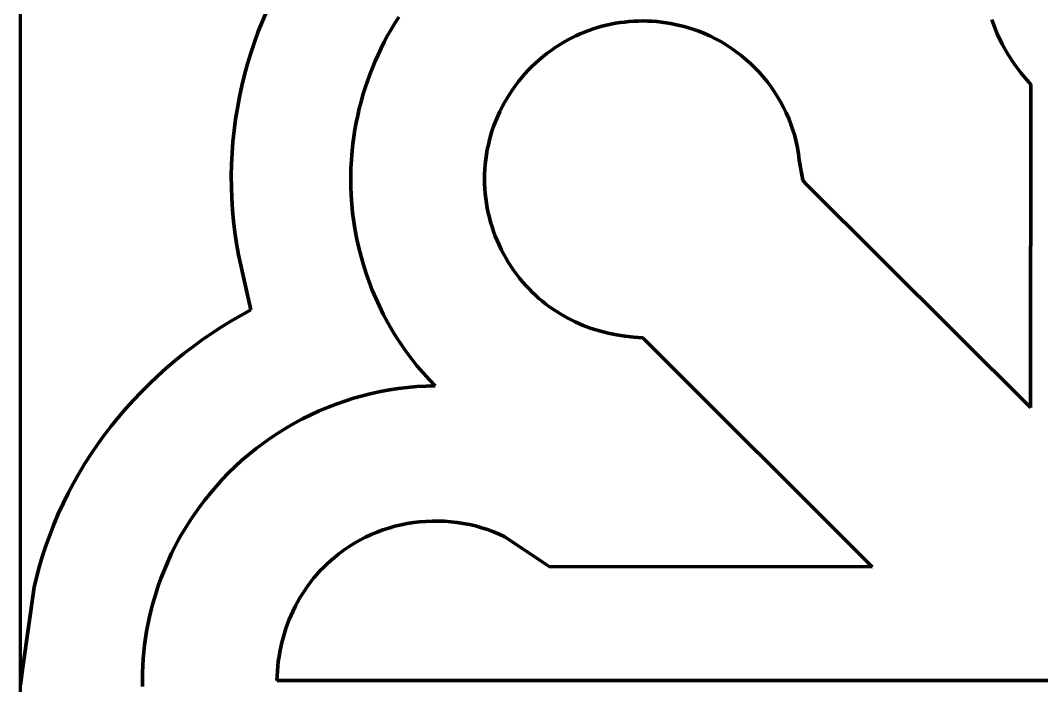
# Model space of a CAD drawing. Header units: millimetres. Extents: x 0 to 5.56, y 0 to 5.56.
# Drawn here: x 0 to 2.531, y 2.766 to 4.415 of the extents above; entities that cross this region are included whole.
import ezdxf

# ---------------------------------------------------------------- set-up
doc = ezdxf.new("R2010")
doc.units = ezdxf.units.MM
for name, color, linetype, lineweight in [('shape00', 7, 'CONTINUOUS', 100), ('shape01', 7, 'CONTINUOUS', 100), ('shape02', 7, 'CONTINUOUS', 100), ('shape03', 7, 'CONTINUOUS', 100)]:
    doc.layers.add(name, color=color, linetype=linetype, lineweight=lineweight)

msp = doc.modelspace()

# ---------------------------------------------------------------- linework, layer by layer
at = {"layer": 'shape00'}
for p, q in [((0, 2.7676), (0, 5.5556)), ((0.6112, 4.439), (0.6001, 4.4132)), ((0.6001, 4.4132), (0.5897, 4.3871)), ((0.5897, 4.3871), (0.5801, 4.3607)), ((0.5801, 4.3607), (0.5712, 4.334)), ((0.5712, 4.334), (0.563, 4.3071)), ((0.563, 4.3071), (0.5556, 4.28)), ((0.5556, 4.28), (0.5489, 4.2527)), ((0.5489, 4.2527), (0.543, 4.2252)), ((0.543, 4.2252), (0.5378, 4.1976)), ((0.5378, 4.1976), (0.5334, 4.1698)), ((0.5334, 4.1698), (0.5297, 4.1419)), ((0.5297, 4.1419), (0.5268, 4.1139)), ((0.5268, 4.1139), (0.5247, 4.0859)), ((0.5247, 4.0859), (0.5233, 4.0578)), ((0.5233, 4.0578), (0.5227, 4.0297)), ((0.5227, 4.0297), (0.5229, 4.0016)), ((0.5229, 4.0016), (0.5238, 3.9735)), ((0.5238, 3.9735), (0.5255, 3.9454)), ((0.5255, 3.9454), (0.528, 3.9174)), ((0.528, 3.9174), (0.5313, 3.8895)), ((0.5313, 3.8895), (0.5354, 3.8617)), ((0.5354, 3.8617), (0.5403, 3.834)), ((0.5403, 3.834), (0.5709, 3.6972)), ((0.5709, 3.6972), (0.5461, 3.6835)), ((0.5461, 3.6835), (0.5216, 3.6692)), ((0.4975, 3.6543), (0.4738, 3.6388)), ((0.5216, 3.6692), (0.4975, 3.6543)), ((0.4504, 3.6227), (0.4275, 3.6059)), ((0.4738, 3.6388), (0.4504, 3.6227)), ((0.4275, 3.6059), (0.4051, 3.5886)), ((0.383, 3.5708), (0.3615, 3.5524)), ((0.4051, 3.5886), (0.383, 3.5708)), ((0.3615, 3.5524), (0.3404, 3.5334)), ((0.3404, 3.5334), (0.3199, 3.5139)), ((0.2998, 3.4939), (0.2803, 3.4733)), ((0.3199, 3.5139), (0.2998, 3.4939)), ((0.2803, 3.4733), (0.2613, 3.4523)), ((0.2613, 3.4523), (0.2429, 3.4308)), ((0.2429, 3.4308), (0.2251, 3.4088)), ((0.2251, 3.4088), (0.2079, 3.3864)), ((0.2079, 3.3864), (0.1913, 3.3635)), ((0.1913, 3.3635), (0.1754, 3.3401)), ((0.16, 3.3164), (0.1454, 3.2922)), ((0.1754, 3.3401), (0.16, 3.3164)), ((0.1454, 3.2922), (0.1314, 3.2676)), ((0.1314, 3.2676), (0.1182, 3.2426)), ((0.1182, 3.2426), (0.1056, 3.2172)), ((0.1056, 3.2172), (0.0938, 3.1915)), ((0.0938, 3.1915), (0.0828, 3.1654)), ((0.0828, 3.1654), (0.0725, 3.1389)), ((0.0725, 3.1389), (0.0629, 3.1121)), ((0.0629, 3.1121), (0.0542, 3.085)), ((0.0542, 3.085), (0.0444, 3.053)), ((0.0444, 3.053), (0.034, 3.0098)), ((0.034, 3.0098), (0.0063, 2.8116)), ((0.0063, 2.8116), (0, 2.7676))]:
    msp.add_line(p, q, dxfattribs=at)
at = {"layer": 'shape01'}
for p, q in [((0.6001, 4.4132), (0.6112, 4.439)), ((0.5897, 4.3871), (0.6001, 4.4132)), ((0.9282, 4.4079), (0.9191, 4.3927)), ((0.9377, 4.4228), (0.9282, 4.4079)), ((0.5801, 4.3607), (0.5897, 4.3871)), ((0.9191, 4.3927), (0.9103, 4.3774)), ((0.5712, 4.334), (0.5801, 4.3607)), ((0.902, 4.3618), (0.894, 4.346)), ((0.9103, 4.3774), (0.902, 4.3618)), ((0.563, 4.3071), (0.5712, 4.334)), ((0.8864, 4.33), (0.8792, 4.3138)), ((0.894, 4.346), (0.8864, 4.33)), ((0.5556, 4.28), (0.563, 4.3071)), ((0.8792, 4.3138), (0.8724, 4.2974)), ((0.5489, 4.2527), (0.5556, 4.28)), ((0.866, 4.2809), (0.86, 4.2642)), ((0.8724, 4.2974), (0.866, 4.2809)), ((0.543, 4.2252), (0.5489, 4.2527)), ((0.86, 4.2642), (0.8544, 4.2474)), ((0.8491, 4.2305), (0.8443, 4.2134)), ((0.8544, 4.2474), (0.8491, 4.2305)), ((0.5378, 4.1976), (0.543, 4.2252)), ((0.8443, 4.2134), (0.8399, 4.1962)), ((0.5334, 4.1698), (0.5378, 4.1976)), ((0.836, 4.1789), (0.8324, 4.1616)), ((0.8399, 4.1962), (0.836, 4.1789)), ((0.5297, 4.1419), (0.5334, 4.1698)), ((0.8324, 4.1616), (0.8292, 4.1441)), ((0.5268, 4.1139), (0.5297, 4.1419)), ((0.8265, 4.1266), (0.8242, 4.109)), ((0.8292, 4.1441), (0.8265, 4.1266)), ((0.5247, 4.0859), (0.5268, 4.1139)), ((0.8242, 4.109), (0.8223, 4.0914)), ((0.5233, 4.0578), (0.5247, 4.0859)), ((0.8223, 4.0914), (0.8204, 4.0695)), ((0.5227, 4.0297), (0.5233, 4.0578)), ((0.8204, 4.0695), (0.8192, 4.0475)), ((0.5229, 4.0016), (0.5227, 4.0297)), ((0.8192, 4.0475), (0.8187, 4.0254)), ((0.8187, 4.0254), (0.8189, 4.0034)), ((0.5238, 3.9735), (0.5229, 4.0016)), ((0.8189, 4.0034), (0.8198, 3.9814)), ((0.8198, 3.9814), (0.8213, 3.9595)), ((0.5255, 3.9454), (0.5238, 3.9735)), ((0.8213, 3.9595), (0.8235, 3.9376)), ((0.528, 3.9174), (0.5255, 3.9454)), ((0.8235, 3.9376), (0.8263, 3.9158)), ((0.5313, 3.8895), (0.528, 3.9174)), ((0.8263, 3.9158), (0.8299, 3.8941)), ((0.5354, 3.8617), (0.5313, 3.8895)), ((0.8299, 3.8941), (0.834, 3.8725)), ((0.5403, 3.834), (0.5354, 3.8617)), ((0.834, 3.8725), (0.8388, 3.851)), ((0.8388, 3.851), (0.8443, 3.8297)), ((0.5709, 3.6972), (0.5403, 3.834)), ((0.8443, 3.8297), (0.8503, 3.8085)), ((0.8503, 3.8085), (0.857, 3.7876)), ((0.857, 3.7876), (0.8643, 3.7668)), ((0.8643, 3.7668), (0.8722, 3.7463)), ((0.8722, 3.7463), (0.8808, 3.726)), ((0.8808, 3.726), (0.8899, 3.706)), ((0.5461, 3.6835), (0.5709, 3.6972)), ((0.8899, 3.706), (0.8996, 3.6863)), ((0.5216, 3.6692), (0.5461, 3.6835)), ((0.8996, 3.6863), (0.9099, 3.6668)), ((0.4738, 3.6388), (0.4975, 3.6543)), ((0.4975, 3.6543), (0.5216, 3.6692)), ((0.9099, 3.6668), (0.9208, 3.6477)), ((0.9208, 3.6477), (0.9323, 3.629)), ((0.4275, 3.6059), (0.4504, 3.6227)), ((0.4504, 3.6227), (0.4738, 3.6388)), ((0.9323, 3.629), (0.9443, 3.6105)), ((0.4051, 3.5886), (0.4275, 3.6059)), ((0.9443, 3.6105), (0.9569, 3.5925)), ((0.3615, 3.5524), (0.383, 3.5708)), ((0.383, 3.5708), (0.4051, 3.5886)), ((0.9569, 3.5925), (0.9701, 3.5749)), ((0.9701, 3.5749), (0.9838, 3.5576)), ((0.3404, 3.5334), (0.3615, 3.5524)), ((0.9838, 3.5576), (0.9981, 3.5409)), ((0.3199, 3.5139), (0.3404, 3.5334)), ((0.9981, 3.5409), (1.0129, 3.5245)), ((1.0129, 3.5245), (1.0282, 3.5086)), ((0.2803, 3.4733), (0.2998, 3.4939)), ((0.2998, 3.4939), (0.3199, 3.5139)), ((0.8922, 3.4948), (0.8699, 3.49)), ((0.9146, 3.4989), (0.8922, 3.4948)), ((0.9372, 3.5024), (0.9146, 3.4989)), ((0.9598, 3.5051), (0.9372, 3.5024)), ((0.9826, 3.507), (0.9598, 3.5051)), ((1.0054, 3.5082), (0.9826, 3.507)), ((1.0282, 3.5086), (1.0054, 3.5082)), ((0.2613, 3.4523), (0.2803, 3.4733)), ((0.8042, 3.4712), (0.7827, 3.4637)), ((0.8259, 3.4782), (0.8042, 3.4712)), ((0.8478, 3.4844), (0.8259, 3.4782)), ((0.8699, 3.49), (0.8478, 3.4844)), ((0.2429, 3.4308), (0.2613, 3.4523)), ((0.7404, 3.4465), (0.7197, 3.437)), ((0.7614, 3.4554), (0.7404, 3.4465)), ((0.7827, 3.4637), (0.7614, 3.4554)), ((0.2251, 3.4088), (0.2429, 3.4308)), ((0.6993, 3.4268), (0.6792, 3.416)), ((0.7197, 3.437), (0.6993, 3.4268)), ((0.2079, 3.3864), (0.2251, 3.4088)), ((0.6401, 3.3927), (0.6211, 3.3801)), ((0.6595, 3.4046), (0.6401, 3.3927)), ((0.6792, 3.416), (0.6595, 3.4046)), ((0.1913, 3.3635), (0.2079, 3.3864)), ((0.6024, 3.3669), (0.5842, 3.3532)), ((0.6211, 3.3801), (0.6024, 3.3669)), ((0.1754, 3.3401), (0.1913, 3.3635)), ((0.5842, 3.3532), (0.5665, 3.3389)), ((0.1454, 3.2922), (0.16, 3.3164)), ((0.16, 3.3164), (0.1754, 3.3401)), ((0.5492, 3.3241), (0.5323, 3.3087)), ((0.5665, 3.3389), (0.5492, 3.3241)), ((0.1314, 3.2676), (0.1454, 3.2922)), ((0.516, 3.2928), (0.5002, 3.2764)), ((0.5323, 3.3087), (0.516, 3.2928)), ((0.1182, 3.2426), (0.1314, 3.2676)), ((0.5002, 3.2764), (0.4849, 3.2594)), ((0.1056, 3.2172), (0.1182, 3.2426)), ((0.4702, 3.242), (0.456, 3.2241)), ((0.4849, 3.2594), (0.4702, 3.242)), ((0.0938, 3.1915), (0.1056, 3.2172)), ((0.456, 3.2241), (0.4456, 3.2105)), ((0.0828, 3.1654), (0.0938, 3.1915)), ((0.4355, 3.1967), (0.4258, 3.1826)), ((0.4456, 3.2105), (0.4355, 3.1967)), ((0.0725, 3.1389), (0.0828, 3.1654)), ((0.4165, 3.1683), (0.4074, 3.1538)), ((0.4258, 3.1826), (0.4165, 3.1683)), ((0.0629, 3.1121), (0.0725, 3.1389)), ((0.3988, 3.1391), (0.3905, 3.1242)), ((0.4074, 3.1538), (0.3988, 3.1391)), ((0.3905, 3.1242), (0.3825, 3.1092)), ((0.0542, 3.085), (0.0629, 3.1121)), ((0.3749, 3.0939), (0.3677, 3.0784)), ((0.3825, 3.1092), (0.3749, 3.0939)), ((0.0444, 3.053), (0.0542, 3.085)), ((0.3677, 3.0784), (0.3609, 3.0628)), ((0.034, 3.0098), (0.0444, 3.053)), ((0.3544, 3.0471), (0.3483, 3.0312)), ((0.3609, 3.0628), (0.3544, 3.0471)), ((0.3425, 3.0151), (0.3372, 2.999)), ((0.3483, 3.0312), (0.3425, 3.0151)), ((0.0063, 2.8116), (0.034, 3.0098)), ((0.3372, 2.999), (0.3322, 2.9827)), ((0.3275, 2.9663), (0.3233, 2.9497)), ((0.3322, 2.9827), (0.3275, 2.9663)), ((0.3233, 2.9497), (0.3195, 2.9331)), ((0.316, 2.9164), (0.3129, 2.8997)), ((0.3195, 2.9331), (0.316, 2.9164)), ((0.3129, 2.8997), (0.3102, 2.8828)), ((0.3079, 2.8659), (0.306, 2.8489)), ((0.3102, 2.8828), (0.3079, 2.8659)), ((0.306, 2.8489), (0.3045, 2.8319)), ((0, 2.7676), (0.0063, 2.8116)), ((0.3034, 2.8149), (0.3027, 2.7978)), ((0.3045, 2.8319), (0.3034, 2.8149)), ((0.3027, 2.7978), (0.3024, 2.7807)), ((0, 0), (0, 2.7676)), ((0.3024, 2.7807), (0.3025, 2.7636))]:
    msp.add_line(p, q, dxfattribs=at)
at = {"layer": 'shape02'}
for p, q in [((0.9191, 4.3927), (0.9282, 4.4079)), ((0.9282, 4.4079), (0.9377, 4.4228)), ((1.4638, 4.4055), (1.4526, 4.4031)), ((1.475, 4.4077), (1.4638, 4.4055)), ((1.4863, 4.4094), (1.475, 4.4077)), ((1.4977, 4.4109), (1.4863, 4.4094)), ((1.509, 4.412), (1.4977, 4.4109)), ((1.5205, 4.4128), (1.509, 4.412)), ((1.5319, 4.4133), (1.5205, 4.4128)), ((1.5433, 4.4135), (1.5319, 4.4133)), ((1.5548, 4.4133), (1.5433, 4.4135)), ((1.5662, 4.4128), (1.5548, 4.4133)), ((1.5776, 4.4119), (1.5662, 4.4128)), ((1.589, 4.4108), (1.5776, 4.4119)), ((1.6003, 4.4093), (1.589, 4.4108)), ((1.6116, 4.4074), (1.6003, 4.4093)), ((1.6228, 4.4052), (1.6116, 4.4074)), ((1.634, 4.4027), (1.6228, 4.4052)), ((2.4081, 4.4164), (2.4143, 4.3987)), ((0.9103, 4.3774), (0.9191, 4.3927)), ((1.3876, 4.3817), (1.3772, 4.377)), ((1.3982, 4.3861), (1.3876, 4.3817)), ((1.4088, 4.3901), (1.3982, 4.3861)), ((1.4196, 4.3938), (1.4088, 4.3901)), ((1.4305, 4.3973), (1.4196, 4.3938)), ((1.4415, 4.4003), (1.4305, 4.3973)), ((1.4526, 4.4031), (1.4415, 4.4003)), ((1.645, 4.3999), (1.634, 4.4027)), ((1.656, 4.3967), (1.645, 4.3999)), ((1.6669, 4.3932), (1.656, 4.3967)), ((1.6813, 4.3882), (1.6669, 4.3932)), ((1.6954, 4.3826), (1.6813, 4.3882)), ((1.7093, 4.3764), (1.6954, 4.3826)), ((2.4143, 4.3987), (2.4215, 4.3813)), ((2.4215, 4.3813), (2.4337, 4.3559)), ((0.894, 4.346), (0.902, 4.3618)), ((0.902, 4.3618), (0.9103, 4.3774)), ((1.3361, 4.3545), (1.3256, 4.3478)), ((1.3468, 4.3609), (1.3361, 4.3545)), ((1.3568, 4.3666), (1.3468, 4.3609)), ((1.3669, 4.3719), (1.3568, 4.3666)), ((1.3772, 4.377), (1.3669, 4.3719)), ((1.7229, 4.3696), (1.7093, 4.3764)), ((1.7363, 4.3623), (1.7229, 4.3696)), ((1.7493, 4.3545), (1.7363, 4.3623)), ((1.7621, 4.3461), (1.7493, 4.3545)), ((2.4337, 4.3559), (2.4477, 4.3313)), ((0.8792, 4.3138), (0.8864, 4.33)), ((0.8864, 4.33), (0.894, 4.346)), ((1.3053, 4.3333), (1.2955, 4.3255)), ((1.3153, 4.3407), (1.3053, 4.3333)), ((1.3256, 4.3478), (1.3153, 4.3407)), ((1.7744, 4.3373), (1.7621, 4.3461)), ((1.7865, 4.328), (1.7744, 4.3373)), ((2.4477, 4.3313), (2.4632, 4.3076)), ((0.8724, 4.2974), (0.8792, 4.3138)), ((1.2767, 4.3091), (1.2677, 4.3005)), ((1.2859, 4.3175), (1.2767, 4.3091)), ((1.2955, 4.3255), (1.2859, 4.3175)), ((1.7982, 4.3182), (1.7865, 4.328)), ((1.8095, 4.308), (1.7982, 4.3182)), ((1.8204, 4.2974), (1.8095, 4.308)), ((2.4632, 4.3076), (2.48, 4.2849)), ((0.86, 4.2642), (0.866, 4.2809)), ((0.866, 4.2809), (0.8724, 4.2974)), ((1.2505, 4.2824), (1.2423, 4.2729)), ((1.2589, 4.2916), (1.2505, 4.2824)), ((1.2677, 4.3005), (1.2589, 4.2916)), ((1.8309, 4.2864), (1.8204, 4.2974)), ((1.841, 4.275), (1.8309, 4.2864)), ((2.48, 4.2849), (2.5045, 4.2562)), ((0.8544, 4.2474), (0.86, 4.2642)), ((1.2269, 4.2533), (1.2197, 4.2431)), ((1.2345, 4.2632), (1.2269, 4.2533)), ((1.2423, 4.2729), (1.2345, 4.2632)), ((1.8507, 4.2632), (1.841, 4.275)), ((1.8598, 4.251), (1.8507, 4.2632)), ((2.5045, 4.2562), (2.5038, 3.4551)), ((0.8443, 4.2134), (0.8491, 4.2305)), ((0.8491, 4.2305), (0.8544, 4.2474)), ((1.2128, 4.2327), (1.2062, 4.2221)), ((1.2197, 4.2431), (1.2128, 4.2327)), ((1.8686, 4.2386), (1.8598, 4.251)), ((1.8768, 4.2258), (1.8686, 4.2386)), ((0.8399, 4.1962), (0.8443, 4.2134)), ((1.1999, 4.2113), (1.194, 4.2003)), ((1.2062, 4.2221), (1.1999, 4.2113)), ((1.8845, 4.2127), (1.8768, 4.2258)), ((1.8917, 4.1993), (1.8845, 4.2127)), ((0.8324, 4.1616), (0.836, 4.1789)), ((0.836, 4.1789), (0.8399, 4.1962)), ((1.1832, 4.1778), (1.1784, 4.1663)), ((1.1884, 4.1891), (1.1832, 4.1778)), ((1.194, 4.2003), (1.1884, 4.1891)), ((1.8984, 4.1856), (1.8917, 4.1993)), ((1.9045, 4.1717), (1.8984, 4.1856)), ((0.8292, 4.1441), (0.8324, 4.1616)), ((1.1739, 4.1546), (1.1698, 4.1429)), ((1.1784, 4.1663), (1.1739, 4.1546)), ((1.9101, 4.1576), (1.9045, 4.1717)), ((1.9151, 4.1432), (1.9101, 4.1576)), ((0.8242, 4.109), (0.8265, 4.1266)), ((0.8265, 4.1266), (0.8292, 4.1441)), ((1.1661, 4.1309), (1.1628, 4.1189)), ((1.1698, 4.1429), (1.1661, 4.1309)), ((1.9194, 4.1287), (1.9151, 4.1432)), ((1.9232, 4.1139), (1.9194, 4.1287)), ((0.8223, 4.0914), (0.8242, 4.109)), ((1.1599, 4.1068), (1.1574, 4.0945)), ((1.1628, 4.1189), (1.1599, 4.1068)), ((1.9264, 4.099), (1.9232, 4.1139)), ((0.8204, 4.0695), (0.8223, 4.0914)), ((1.1553, 4.0822), (1.1536, 4.0698)), ((1.1574, 4.0945), (1.1553, 4.0822)), ((1.9289, 4.084), (1.9264, 4.099)), ((1.9307, 4.0688), (1.9289, 4.084)), ((0.8192, 4.0475), (0.8204, 4.0695)), ((1.1522, 4.0578), (1.1512, 4.0458)), ((1.1536, 4.0698), (1.1522, 4.0578)), ((1.9398, 4.0188), (1.9307, 4.0688)), ((0.8187, 4.0254), (0.8192, 4.0475)), ((0.8189, 4.0034), (0.8187, 4.0254)), ((1.1506, 4.0337), (1.1504, 4.0216)), ((1.1512, 4.0458), (1.1506, 4.0337)), ((0.8198, 3.9814), (0.8189, 4.0034)), ((1.1504, 4.0216), (1.1506, 4.0096)), ((1.1506, 4.0096), (1.1512, 3.9975)), ((1.9467, 4.0095), (1.9398, 4.0188)), ((1.9505, 4.0064), (1.9467, 4.0095)), ((2.5038, 3.4551), (1.9505, 4.0064)), ((0.8213, 3.9595), (0.8198, 3.9814)), ((1.1512, 3.9975), (1.1521, 3.9855)), ((1.1521, 3.9855), (1.1534, 3.9735)), ((0.8235, 3.9376), (0.8213, 3.9595)), ((1.1534, 3.9735), (1.1551, 3.9616)), ((1.1551, 3.9616), (1.1572, 3.9497)), ((1.1572, 3.9497), (1.1596, 3.9379)), ((0.8263, 3.9158), (0.8235, 3.9376)), ((1.1596, 3.9379), (1.1624, 3.9262)), ((1.1624, 3.9262), (1.1656, 3.9146)), ((0.8299, 3.8941), (0.8263, 3.9158)), ((1.1656, 3.9146), (1.1691, 3.903)), ((1.1691, 3.903), (1.173, 3.8916)), ((0.834, 3.8725), (0.8299, 3.8941)), ((1.173, 3.8916), (1.1772, 3.8803)), ((1.1772, 3.8803), (1.1817, 3.8691)), ((0.8388, 3.851), (0.834, 3.8725)), ((0.8443, 3.8297), (0.8388, 3.851)), ((1.1817, 3.8691), (1.1866, 3.8581)), ((1.1866, 3.8581), (1.1918, 3.8472)), ((0.8503, 3.8085), (0.8443, 3.8297)), ((1.1918, 3.8472), (1.1973, 3.8365)), ((1.1973, 3.8365), (1.2031, 3.8259)), ((1.2031, 3.8259), (1.2093, 3.8156)), ((0.857, 3.7876), (0.8503, 3.8085)), ((1.2093, 3.8156), (1.2158, 3.8054)), ((1.2158, 3.8054), (1.2226, 3.7954)), ((0.8643, 3.7668), (0.857, 3.7876)), ((1.2226, 3.7954), (1.2297, 3.7857)), ((1.2297, 3.7857), (1.2371, 3.7762)), ((1.2371, 3.7762), (1.2448, 3.7669)), ((0.8722, 3.7463), (0.8643, 3.7668)), ((1.2448, 3.7669), (1.2528, 3.7578)), ((1.2528, 3.7578), (1.2611, 3.7491)), ((1.2611, 3.7491), (1.2687, 3.7412)), ((0.8808, 3.726), (0.8722, 3.7463)), ((0.8899, 3.706), (0.8808, 3.726)), ((1.2687, 3.7412), (1.2765, 3.7337)), ((1.2765, 3.7337), (1.2846, 3.7263)), ((1.2846, 3.7263), (1.2928, 3.7193)), ((0.8996, 3.6863), (0.8899, 3.706)), ((1.2928, 3.7193), (1.3013, 3.7125)), ((1.3013, 3.7125), (1.3099, 3.7059)), ((1.3099, 3.7059), (1.3187, 3.6997)), ((1.3187, 3.6997), (1.3368, 3.6879)), ((0.9099, 3.6668), (0.8996, 3.6863)), ((1.3368, 3.6879), (1.3556, 3.6772)), ((1.3556, 3.6772), (1.3749, 3.6675)), ((0.9208, 3.6477), (0.9099, 3.6668)), ((0.9323, 3.629), (0.9208, 3.6477)), ((1.3749, 3.6675), (1.3947, 3.6588)), ((1.3947, 3.6588), (1.415, 3.6513)), ((1.415, 3.6513), (1.4357, 3.6448)), ((0.9443, 3.6105), (0.9323, 3.629)), ((1.4357, 3.6448), (1.4567, 3.6393)), ((1.4567, 3.6393), (1.4779, 3.6349)), ((1.4779, 3.6349), (1.4994, 3.6316)), ((1.4994, 3.6316), (1.5209, 3.6294)), ((1.5209, 3.6294), (1.5426, 3.6282)), ((1.5426, 3.6282), (2.1111, 3.0599)), ((0.9569, 3.5925), (0.9443, 3.6105)), ((0.9701, 3.5749), (0.9569, 3.5925)), ((0.9838, 3.5576), (0.9701, 3.5749)), ((0.9981, 3.5409), (0.9838, 3.5576)), ((1.0129, 3.5245), (0.9981, 3.5409)), ((1.0282, 3.5086), (1.0129, 3.5245)), ((0.8699, 3.49), (0.8922, 3.4948)), ((0.8922, 3.4948), (0.9146, 3.4989)), ((0.9146, 3.4989), (0.9372, 3.5024)), ((0.9372, 3.5024), (0.9598, 3.5051)), ((0.9598, 3.5051), (0.9826, 3.507)), ((0.9826, 3.507), (1.0054, 3.5082)), ((1.0054, 3.5082), (1.0282, 3.5086)), ((0.7827, 3.4637), (0.8042, 3.4712)), ((0.8042, 3.4712), (0.8259, 3.4782)), ((0.8259, 3.4782), (0.8478, 3.4844)), ((0.8478, 3.4844), (0.8699, 3.49)), ((0.7197, 3.437), (0.7404, 3.4465)), ((0.7404, 3.4465), (0.7614, 3.4554)), ((0.7614, 3.4554), (0.7827, 3.4637)), ((0.6792, 3.416), (0.6993, 3.4268)), ((0.6993, 3.4268), (0.7197, 3.437)), ((0.6211, 3.3801), (0.6401, 3.3927)), ((0.6401, 3.3927), (0.6595, 3.4046)), ((0.6595, 3.4046), (0.6792, 3.416)), ((0.5842, 3.3532), (0.6024, 3.3669)), ((0.6024, 3.3669), (0.6211, 3.3801)), ((0.5665, 3.3389), (0.5842, 3.3532)), ((0.5323, 3.3087), (0.5492, 3.3241)), ((0.5492, 3.3241), (0.5665, 3.3389)), ((0.5002, 3.2764), (0.516, 3.2928)), ((0.516, 3.2928), (0.5323, 3.3087)), ((0.4849, 3.2594), (0.5002, 3.2764)), ((0.456, 3.2241), (0.4702, 3.242)), ((0.4702, 3.242), (0.4849, 3.2594)), ((0.4456, 3.2105), (0.456, 3.2241)), ((0.4258, 3.1826), (0.4355, 3.1967)), ((0.4355, 3.1967), (0.4456, 3.2105)), ((0.4074, 3.1538), (0.4165, 3.1683)), ((0.4165, 3.1683), (0.4258, 3.1826)), ((0.9434, 3.1641), (0.9283, 3.1605)), ((0.9586, 3.1672), (0.9434, 3.1641)), ((0.974, 3.1696), (0.9586, 3.1672)), ((0.9894, 3.1715), (0.974, 3.1696)), ((1.0049, 3.1728), (0.9894, 3.1715)), ((1.0204, 3.1734), (1.0049, 3.1728)), ((1.036, 3.1735), (1.0204, 3.1734)), ((1.0515, 3.173), (1.036, 3.1735)), ((1.067, 3.1718), (1.0515, 3.173)), ((1.0825, 3.1701), (1.067, 3.1718)), ((1.0979, 3.1678), (1.0825, 3.1701)), ((1.1131, 3.1648), (1.0979, 3.1678)), ((1.1282, 3.1613), (1.1131, 3.1648)), ((0.3905, 3.1242), (0.3988, 3.1391)), ((0.3988, 3.1391), (0.4074, 3.1538)), ((0.8696, 3.1402), (0.8555, 3.1336)), ((0.884, 3.1461), (0.8696, 3.1402)), ((0.8985, 3.1515), (0.884, 3.1461)), ((0.9133, 3.1563), (0.8985, 3.1515)), ((0.9283, 3.1605), (0.9133, 3.1563)), ((1.1432, 3.1571), (1.1282, 3.1613)), ((1.158, 3.1523), (1.1432, 3.1571)), ((1.1726, 3.1469), (1.158, 3.1523)), ((1.187, 3.1409), (1.1726, 3.1469)), ((1.2011, 3.1343), (1.187, 3.1409)), ((0.3825, 3.1092), (0.3905, 3.1242)), ((0.8282, 3.1189), (0.815, 3.1106)), ((0.8417, 3.1265), (0.8282, 3.1189)), ((0.8555, 3.1336), (0.8417, 3.1265)), ((1.2956, 3.0709), (1.2011, 3.1343)), ((0.3677, 3.0784), (0.3749, 3.0939)), ((0.3749, 3.0939), (0.3825, 3.1092)), ((0.7897, 3.0924), (0.7777, 3.0825)), ((0.8022, 3.1018), (0.7897, 3.0924)), ((0.815, 3.1106), (0.8022, 3.1018)), ((0.3609, 3.0628), (0.3677, 3.0784)), ((0.7596, 3.0666), (0.7509, 3.0583)), ((0.7685, 3.0747), (0.7596, 3.0666)), ((0.7777, 3.0825), (0.7685, 3.0747)), ((1.3108, 3.0609), (1.2956, 3.0709)), ((0.3483, 3.0312), (0.3544, 3.0471)), ((0.3544, 3.0471), (0.3609, 3.0628)), ((0.7346, 3.0409), (0.7269, 3.0317)), ((0.7426, 3.0497), (0.7346, 3.0409)), ((0.7509, 3.0583), (0.7426, 3.0497)), ((2.1111, 3.0599), (1.3108, 3.0609)), ((0.3372, 2.999), (0.3425, 3.0151)), ((0.3425, 3.0151), (0.3483, 3.0312)), ((0.7123, 3.0128), (0.7055, 3.0031)), ((0.7194, 3.0224), (0.7123, 3.0128)), ((0.7269, 3.0317), (0.7194, 3.0224)), ((0.3322, 2.9827), (0.3372, 2.999)), ((0.699, 2.9931), (0.6928, 2.9829)), ((0.7055, 3.0031), (0.699, 2.9931)), ((0.3233, 2.9497), (0.3275, 2.9663)), ((0.3275, 2.9663), (0.3322, 2.9827)), ((0.6813, 2.962), (0.6761, 2.9513)), ((0.6869, 2.9725), (0.6813, 2.962)), ((0.6928, 2.9829), (0.6869, 2.9725)), ((0.3195, 2.9331), (0.3233, 2.9497)), ((0.6711, 2.9404), (0.6665, 2.9294)), ((0.6761, 2.9513), (0.6711, 2.9404)), ((0.3129, 2.8997), (0.316, 2.9164)), ((0.316, 2.9164), (0.3195, 2.9331)), ((0.6621, 2.9183), (0.6581, 2.907)), ((0.6665, 2.9294), (0.6621, 2.9183)), ((0.3102, 2.8828), (0.3129, 2.8997)), ((0.6545, 2.8956), (0.6511, 2.8842)), ((0.6581, 2.907), (0.6545, 2.8956)), ((0.306, 2.8489), (0.3079, 2.8659)), ((0.3079, 2.8659), (0.3102, 2.8828)), ((0.6454, 2.8609), (0.643, 2.8492)), ((0.6481, 2.8726), (0.6454, 2.8609)), ((0.6511, 2.8842), (0.6481, 2.8726)), ((0.3045, 2.8319), (0.306, 2.8489)), ((0.641, 2.8374), (0.6393, 2.8256)), ((0.643, 2.8492), (0.641, 2.8374)), ((0.3027, 2.7978), (0.3034, 2.8149)), ((0.3034, 2.8149), (0.3045, 2.8319)), ((0.6379, 2.8137), (0.6369, 2.8017)), ((0.6393, 2.8256), (0.6379, 2.8137)), ((0.3024, 2.7807), (0.3027, 2.7978)), ((0.6362, 2.7898), (0.6358, 2.7778)), ((0.6369, 2.8017), (0.6362, 2.7898)), ((0.3025, 2.7636), (0.3024, 2.7807)), ((0.6358, 2.7778), (4.9285, 2.7779))]:
    msp.add_line(p, q, dxfattribs=at)
at = {"layer": 'shape03'}
for p, q in [((1.4526, 4.4031), (1.4638, 4.4055)), ((1.4638, 4.4055), (1.475, 4.4077)), ((1.475, 4.4077), (1.4863, 4.4094)), ((1.4863, 4.4094), (1.4977, 4.4109)), ((1.4977, 4.4109), (1.509, 4.412)), ((1.509, 4.412), (1.5205, 4.4128)), ((1.5205, 4.4128), (1.5319, 4.4133)), ((1.5319, 4.4133), (1.5433, 4.4135)), ((1.5433, 4.4135), (1.5548, 4.4133)), ((1.5548, 4.4133), (1.5662, 4.4128)), ((1.5662, 4.4128), (1.5776, 4.4119)), ((1.5776, 4.4119), (1.589, 4.4108)), ((1.589, 4.4108), (1.6003, 4.4093)), ((1.6003, 4.4093), (1.6116, 4.4074)), ((1.6116, 4.4074), (1.6228, 4.4052)), ((1.6228, 4.4052), (1.634, 4.4027)), ((2.4143, 4.3987), (2.4081, 4.4164)), ((1.3772, 4.377), (1.3876, 4.3817)), ((1.3876, 4.3817), (1.3982, 4.3861)), ((1.3982, 4.3861), (1.4088, 4.3901)), ((1.4088, 4.3901), (1.4196, 4.3938)), ((1.4196, 4.3938), (1.4305, 4.3973)), ((1.4305, 4.3973), (1.4415, 4.4003)), ((1.4415, 4.4003), (1.4526, 4.4031)), ((1.634, 4.4027), (1.645, 4.3999)), ((1.645, 4.3999), (1.656, 4.3967)), ((1.656, 4.3967), (1.6669, 4.3932)), ((1.6669, 4.3932), (1.6813, 4.3882)), ((1.6813, 4.3882), (1.6954, 4.3826)), ((1.6954, 4.3826), (1.7093, 4.3764)), ((2.4215, 4.3813), (2.4143, 4.3987)), ((2.4337, 4.3559), (2.4215, 4.3813)), ((1.3256, 4.3478), (1.3361, 4.3545)), ((1.3361, 4.3545), (1.3468, 4.3609)), ((1.3468, 4.3609), (1.3568, 4.3666)), ((1.3568, 4.3666), (1.3669, 4.3719)), ((1.3669, 4.3719), (1.3772, 4.377)), ((1.7093, 4.3764), (1.7229, 4.3696)), ((1.7229, 4.3696), (1.7363, 4.3623)), ((1.7363, 4.3623), (1.7493, 4.3545)), ((1.7493, 4.3545), (1.7621, 4.3461)), ((2.4477, 4.3313), (2.4337, 4.3559)), ((1.2955, 4.3255), (1.3053, 4.3333)), ((1.3053, 4.3333), (1.3153, 4.3407)), ((1.3153, 4.3407), (1.3256, 4.3478)), ((1.7621, 4.3461), (1.7744, 4.3373)), ((1.7744, 4.3373), (1.7865, 4.328)), ((2.4632, 4.3076), (2.4477, 4.3313)), ((1.2677, 4.3005), (1.2767, 4.3091)), ((1.2767, 4.3091), (1.2859, 4.3175)), ((1.2859, 4.3175), (1.2955, 4.3255)), ((1.7865, 4.328), (1.7982, 4.3182)), ((1.7982, 4.3182), (1.8095, 4.308)), ((1.8095, 4.308), (1.8204, 4.2974)), ((2.48, 4.2849), (2.4632, 4.3076)), ((1.2423, 4.2729), (1.2505, 4.2824)), ((1.2505, 4.2824), (1.2589, 4.2916)), ((1.2589, 4.2916), (1.2677, 4.3005)), ((1.8204, 4.2974), (1.8309, 4.2864)), ((1.8309, 4.2864), (1.841, 4.275)), ((2.5045, 4.2562), (2.48, 4.2849)), ((1.2197, 4.2431), (1.2269, 4.2533)), ((1.2269, 4.2533), (1.2345, 4.2632)), ((1.2345, 4.2632), (1.2423, 4.2729)), ((1.841, 4.275), (1.8507, 4.2632)), ((1.8507, 4.2632), (1.8598, 4.251)), ((2.5038, 3.4551), (2.5045, 4.2562)), ((1.2062, 4.2221), (1.2128, 4.2327)), ((1.2128, 4.2327), (1.2197, 4.2431)), ((1.8598, 4.251), (1.8686, 4.2386)), ((1.8686, 4.2386), (1.8768, 4.2258)), ((1.194, 4.2003), (1.1999, 4.2113)), ((1.1999, 4.2113), (1.2062, 4.2221)), ((1.8768, 4.2258), (1.8845, 4.2127)), ((1.8845, 4.2127), (1.8917, 4.1993)), ((1.1784, 4.1663), (1.1832, 4.1778)), ((1.1832, 4.1778), (1.1884, 4.1891)), ((1.1884, 4.1891), (1.194, 4.2003)), ((1.8917, 4.1993), (1.8984, 4.1856)), ((1.8984, 4.1856), (1.9045, 4.1717)), ((1.1698, 4.1429), (1.1739, 4.1546)), ((1.1739, 4.1546), (1.1784, 4.1663)), ((1.9045, 4.1717), (1.9101, 4.1576)), ((1.9101, 4.1576), (1.9151, 4.1432)), ((1.1628, 4.1189), (1.1661, 4.1309)), ((1.1661, 4.1309), (1.1698, 4.1429)), ((1.9151, 4.1432), (1.9194, 4.1287)), ((1.9194, 4.1287), (1.9232, 4.1139)), ((1.1574, 4.0945), (1.1599, 4.1068)), ((1.1599, 4.1068), (1.1628, 4.1189)), ((1.9232, 4.1139), (1.9264, 4.099)), ((1.1536, 4.0698), (1.1553, 4.0822)), ((1.1553, 4.0822), (1.1574, 4.0945)), ((1.9264, 4.099), (1.9289, 4.084)), ((1.9289, 4.084), (1.9307, 4.0688)), ((1.1512, 4.0458), (1.1522, 4.0578)), ((1.1522, 4.0578), (1.1536, 4.0698)), ((1.9307, 4.0688), (1.9398, 4.0188)), ((1.1504, 4.0216), (1.1506, 4.0337)), ((1.1506, 4.0337), (1.1512, 4.0458)), ((1.1506, 4.0096), (1.1504, 4.0216)), ((1.1512, 3.9975), (1.1506, 4.0096)), ((1.9398, 4.0188), (1.9467, 4.0095)), ((1.9467, 4.0095), (1.9505, 4.0064)), ((1.9505, 4.0064), (2.5038, 3.4551)), ((1.1521, 3.9855), (1.1512, 3.9975)), ((1.1534, 3.9735), (1.1521, 3.9855)), ((1.1551, 3.9616), (1.1534, 3.9735)), ((1.1572, 3.9497), (1.1551, 3.9616)), ((1.1596, 3.9379), (1.1572, 3.9497)), ((1.1624, 3.9262), (1.1596, 3.9379)), ((1.1656, 3.9146), (1.1624, 3.9262)), ((1.1691, 3.903), (1.1656, 3.9146)), ((1.173, 3.8916), (1.1691, 3.903)), ((1.1772, 3.8803), (1.173, 3.8916)), ((1.1817, 3.8691), (1.1772, 3.8803)), ((1.1866, 3.8581), (1.1817, 3.8691)), ((1.1918, 3.8472), (1.1866, 3.8581)), ((1.1973, 3.8365), (1.1918, 3.8472)), ((1.2031, 3.8259), (1.1973, 3.8365)), ((1.2093, 3.8156), (1.2031, 3.8259)), ((1.2158, 3.8054), (1.2093, 3.8156)), ((1.2226, 3.7954), (1.2158, 3.8054)), ((1.2297, 3.7857), (1.2226, 3.7954)), ((1.2371, 3.7762), (1.2297, 3.7857)), ((1.2448, 3.7669), (1.2371, 3.7762)), ((1.2528, 3.7578), (1.2448, 3.7669)), ((1.2611, 3.7491), (1.2528, 3.7578)), ((1.2687, 3.7412), (1.2611, 3.7491)), ((1.2765, 3.7337), (1.2687, 3.7412)), ((1.2846, 3.7263), (1.2765, 3.7337)), ((1.2928, 3.7193), (1.2846, 3.7263)), ((1.3013, 3.7125), (1.2928, 3.7193)), ((1.3099, 3.7059), (1.3013, 3.7125)), ((1.3187, 3.6997), (1.3099, 3.7059)), ((1.3368, 3.6879), (1.3187, 3.6997)), ((1.3556, 3.6772), (1.3368, 3.6879)), ((1.3749, 3.6675), (1.3556, 3.6772)), ((1.3947, 3.6588), (1.3749, 3.6675)), ((1.415, 3.6513), (1.3947, 3.6588)), ((1.4357, 3.6448), (1.415, 3.6513)), ((1.4567, 3.6393), (1.4357, 3.6448)), ((1.4779, 3.6349), (1.4567, 3.6393)), ((1.4994, 3.6316), (1.4779, 3.6349)), ((1.5209, 3.6294), (1.4994, 3.6316)), ((1.5426, 3.6282), (1.5209, 3.6294)), ((2.1111, 3.0599), (1.5426, 3.6282)), ((0.9283, 3.1605), (0.9434, 3.1641)), ((0.9434, 3.1641), (0.9586, 3.1672)), ((0.9586, 3.1672), (0.974, 3.1696)), ((0.974, 3.1696), (0.9894, 3.1715)), ((0.9894, 3.1715), (1.0049, 3.1728)), ((1.0049, 3.1728), (1.0204, 3.1734)), ((1.0204, 3.1734), (1.036, 3.1735)), ((1.036, 3.1735), (1.0515, 3.173)), ((1.0515, 3.173), (1.067, 3.1718)), ((1.067, 3.1718), (1.0825, 3.1701)), ((1.0825, 3.1701), (1.0979, 3.1678)), ((1.0979, 3.1678), (1.1131, 3.1648)), ((1.1131, 3.1648), (1.1282, 3.1613)), ((0.8555, 3.1336), (0.8696, 3.1402)), ((0.8696, 3.1402), (0.884, 3.1461)), ((0.884, 3.1461), (0.8985, 3.1515)), ((0.8985, 3.1515), (0.9133, 3.1563)), ((0.9133, 3.1563), (0.9283, 3.1605)), ((1.1282, 3.1613), (1.1432, 3.1571)), ((1.1432, 3.1571), (1.158, 3.1523)), ((1.158, 3.1523), (1.1726, 3.1469)), ((1.1726, 3.1469), (1.187, 3.1409)), ((1.187, 3.1409), (1.2011, 3.1343)), ((0.815, 3.1106), (0.8282, 3.1189)), ((0.8282, 3.1189), (0.8417, 3.1265)), ((0.8417, 3.1265), (0.8555, 3.1336)), ((1.2011, 3.1343), (1.2956, 3.0709)), ((0.7777, 3.0825), (0.7897, 3.0924)), ((0.7897, 3.0924), (0.8022, 3.1018)), ((0.8022, 3.1018), (0.815, 3.1106)), ((0.7509, 3.0583), (0.7596, 3.0666)), ((0.7596, 3.0666), (0.7685, 3.0747)), ((0.7685, 3.0747), (0.7777, 3.0825)), ((1.2956, 3.0709), (1.3108, 3.0609)), ((0.7269, 3.0317), (0.7346, 3.0409)), ((0.7346, 3.0409), (0.7426, 3.0497)), ((0.7426, 3.0497), (0.7509, 3.0583)), ((1.3108, 3.0609), (2.1111, 3.0599)), ((0.7055, 3.0031), (0.7123, 3.0128)), ((0.7123, 3.0128), (0.7194, 3.0224)), ((0.7194, 3.0224), (0.7269, 3.0317)), ((0.6928, 2.9829), (0.699, 2.9931)), ((0.699, 2.9931), (0.7055, 3.0031)), ((0.6761, 2.9513), (0.6813, 2.962)), ((0.6813, 2.962), (0.6869, 2.9725)), ((0.6869, 2.9725), (0.6928, 2.9829)), ((0.6665, 2.9294), (0.6711, 2.9404)), ((0.6711, 2.9404), (0.6761, 2.9513)), ((0.6581, 2.907), (0.6621, 2.9183)), ((0.6621, 2.9183), (0.6665, 2.9294)), ((0.6511, 2.8842), (0.6545, 2.8956)), ((0.6545, 2.8956), (0.6581, 2.907)), ((0.643, 2.8492), (0.6454, 2.8609)), ((0.6454, 2.8609), (0.6481, 2.8726)), ((0.6481, 2.8726), (0.6511, 2.8842)), ((0.6393, 2.8256), (0.641, 2.8374)), ((0.641, 2.8374), (0.643, 2.8492)), ((0.6369, 2.8017), (0.6379, 2.8137)), ((0.6379, 2.8137), (0.6393, 2.8256)), ((0.6358, 2.7778), (0.6362, 2.7898)), ((0.6362, 2.7898), (0.6369, 2.8017)), ((4.9285, 2.7779), (0.6358, 2.7778))]:
    msp.add_line(p, q, dxfattribs=at)

doc.saveas('drawing.dxf')
